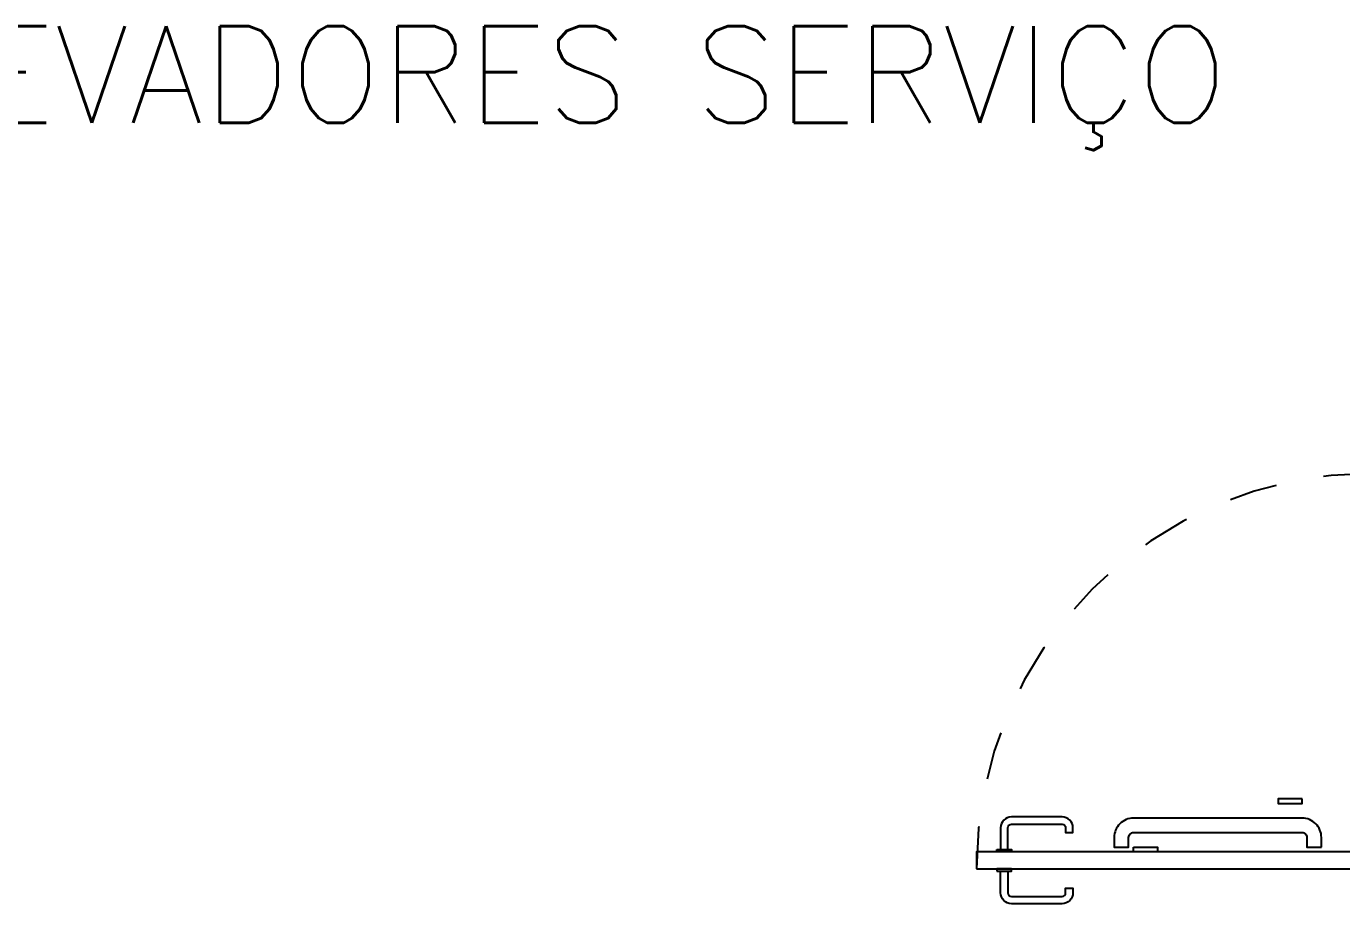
# Model space of a CAD drawing. Header units: inches. Extents: x -55 to 235, y -47 to 159.
# Drawn here: x 182.667 to 185.396, y 1.609 to 3.429 of the extents above; entities that cross this region are included whole.
import ezdxf

# ---------------------------------------------------------------- set-up
doc = ezdxf.new("R2010")
doc.units = ezdxf.units.IN
doc.header["$LTSCALE"] = 0.03
doc.header["$MEASUREMENT"] = 0
doc.linetypes.add('HIDDEN', pattern=[0.375, 0.25, -0.125])
doc.layers.add('01', color=7, linetype='Continuous')
doc.layers.add('AI-Texto amb-tit', color=4, linetype='Continuous')
doc.styles.add('RS100', font='romans.shx', dxfattribs={"height": 0.2})

# ---------------------------------------------------------------- blocks, each defined once
blk = doc.blocks.new('CX-A$C79F73C49')
blk.add_lwpolyline([(0.005, 0.1575), (0.005, 0.1275), (0, 0.1275), (0, 0.1575)], close=True)
blk.add_lwpolyline([(0.0575, 0.0225, -0.414214), (0.05, 0.015), (0.04, 0.015), (0.04, 0), (0.05, 0, 0.414214), (0.0725, 0.0225), (0.0725, 0.1275, 0.414214), (0.05, 0.15), (0.005, 0.15), (0.005, 0.135), (0.05, 0.135, -0.414214), (0.0575, 0.1275)], format="xyb", close=True)

msp = doc.modelspace()

# ---------------------------------------------------------------- linework, layer by layer
at = {"layer": '01'}
for points in [[(185.3143, 1.8265), (185.2643, 1.8265), (185.2643, 1.8165), (185.3143, 1.8165)], [(184.9643, 1.7265), (185.0143, 1.7265), (185.0143, 1.7165), (184.9643, 1.7165)], [(184.6386, 1.6815), (185.4586, 1.6815), (185.4586, 1.7165), (184.6386, 1.7165)]]:
    msp.add_lwpolyline(points, close=True, dxfattribs=at)
msp.add_lwpolyline([(185.3543, 1.7265), (185.3543, 1.7465, 0.414214), (185.3143, 1.7865), (184.9643, 1.7865, 0.414214), (184.9243, 1.7465), (184.9243, 1.7265), (184.9543, 1.7265), (184.9543, 1.7465, -0.414214), (184.9643, 1.7565), (185.3143, 1.7565, -0.414214), (185.3243, 1.7465), (185.3243, 1.7265)], format="xyb", close=True, dxfattribs=at)
at = {"layer": '01', "linetype": 'HIDDEN'}
msp.add_arc((185.4586, 1.6815), 0.82, 90, 180, dxfattribs=at)

# ---------------------------------------------------------------- block references
at = {"layer": '01', "rotation": 90}
msp.add_blockref('CX-A$C79F73C49', (184.8386, 1.7165), dxfattribs=at)
at = {"layer": '01', "extrusion": (0, 0, -1), "zscale": -1, "rotation": 270}
msp.add_blockref('CX-A$C79F73C49', (-184.8386, 1.6815), dxfattribs=at)

# ---------------------------------------------------------------- texts
at = {"layer": 'AI-Texto amb-tit', "insert": (182.254, 3.4287), "char_height": 0.2, "width": 3.690865, "attachment_point": 1, "style": 'RS100'}
msp.add_mtext('ELEVADORES SERVIÇO', dxfattribs=at)

doc.saveas('drawing.dxf')
